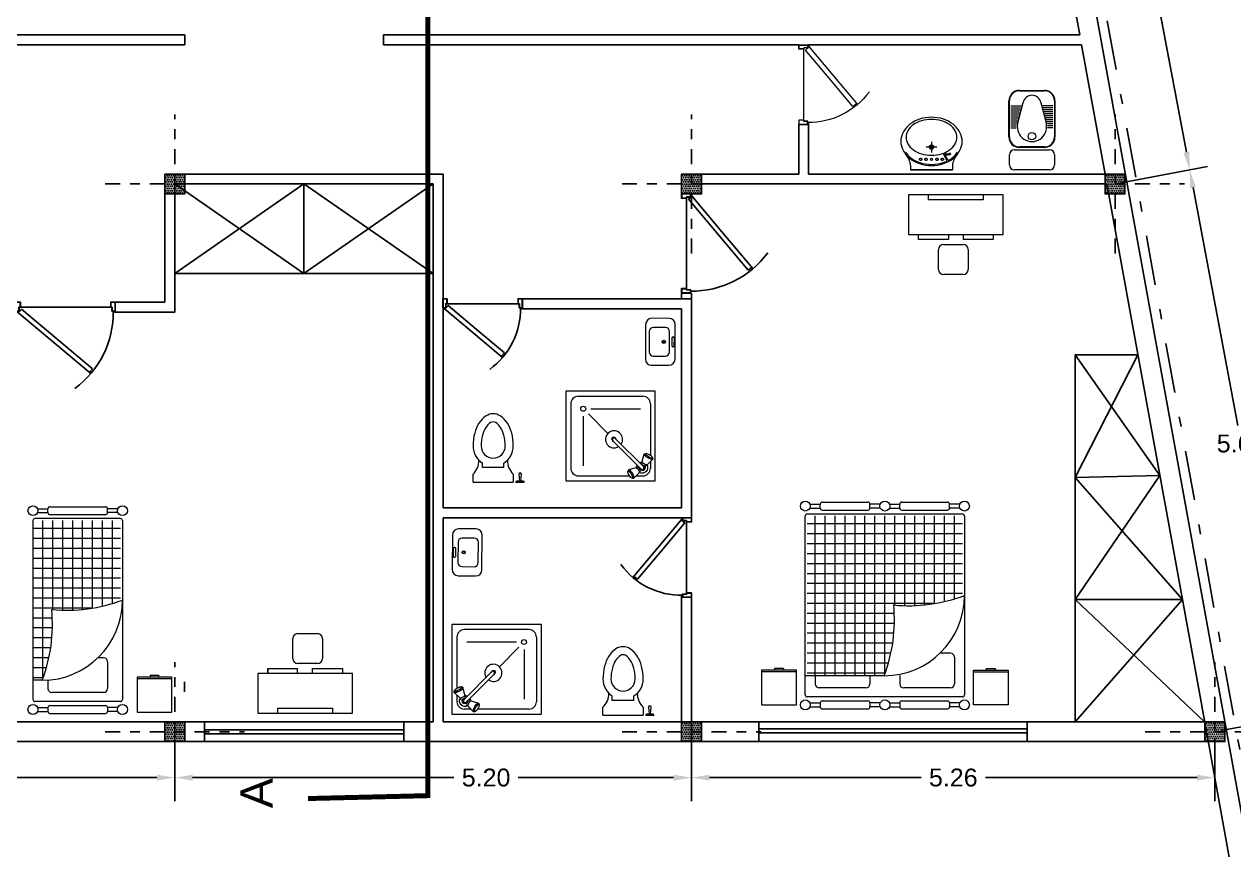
# Model space of a CAD drawing. Header units: metres. Extents: x 118 to 385, y 94 to 136.
# Drawn here: x 159.86 to 172.03, y 109.08 to 117.38 of the extents above; entities that cross this region are included whole.
import ezdxf
from ezdxf.enums import TextEntityAlignment as Align

# ---------------------------------------------------------------- set-up
doc = ezdxf.new("R2010")
doc.units = ezdxf.units.M
doc.header["$MEASUREMENT"] = 0
for name, pattern in [('ACAD_ISO02W100', [15, 12, -3]), ('ACAD_ISO10W100', [18, 12, -3, 0, -3]), ('CENTERX2', [4, 2.5, -0.5, 0.5, -0.5]), ('DASHDOT', [1, 0.5, -0.25, 0, -0.25]), ('DASHEDX2', [1.5, 1, -0.5])]:
    doc.linetypes.add(name, pattern=pattern)
doc.layers.add('13', color=13, linetype='Continuous', lineweight=9)
doc.layers.add('Mobleman', color=8, linetype='Continuous', lineweight=9)
for name, color, linetype in [('Dimention', 8, 'Continuous'), ('Engheta', 1, 'DASHDOT'), ('Sotoon', 8, 'Continuous')]:
    doc.layers.add(name, color=color, linetype=linetype)
doc.styles.add('77', font='swiss.ttf')
doc.styles.get("Standard").update_dxf_attribs({"font": 'arial.ttf'})
doc.dimstyles.get("Standard").update_dxf_attribs({"dimtxt": 0.18, "dimasz": 0.18, "dimexe": 0.18, "dimexo": 0.0625, "dimgap": 0.09, "dimtad": 0, "dimtih": 1, "dimtoh": 1, "dimdec": 4, "dimzin": 0, "dimdsep": 46, "dimtxsty": 'Standard', "dimcen": 0.09, "dimadec": 0, "dimazin": 0, "dimtfac": 1, "dimtdec": 4, "dimtofl": 0, "dimtmove": 0, "dimatfit": 3, "dimfxl": 1, "dimtolj": 1, "dimtzin": 0, "dimarcsym": 0})

# ---------------------------------------------------------------- blocks, each defined once
blk = doc.blocks.new('AX')
at = {"linetype": 'Continuous'}
h = blk.add_hatch(dxfattribs=at)
h.set_pattern_fill('DOTS', color=256, scale=0.35, style=0)
h.paths.add_polyline_path([(-0.1, 0.1), (-0.1, 0), (0, 0), (0, 0.1)])
h.paths.add_polyline_path([(0, 0.1), (0, 0), (0.1, 0), (0.1, 0.1)])
h.paths.add_polyline_path([(0, 0), (0, -0.1), (0.1, -0.1), (0.1, 0)])
h.paths.add_polyline_path([(-0.1, 0), (-0.1, -0.1), (0, -0.1), (0, 0)])
h = blk.add_hatch(color=256)
h.paths.add_polyline_path([(0.1, 0), (0, 0), (0, -0.1), (0.1, -0.1)])
h.paths.add_polyline_path([(0.1, 0.1), (0, 0.1), (0, 0), (0.1, 0)])
h.paths.add_polyline_path([(0, 0.1), (-0.1, 0.1), (-0.1, 0), (0, 0)])
h.paths.add_polyline_path([(0, 0), (-0.1, 0), (-0.1, -0.1), (0, -0.1)])
at = {"color": 0, "linetype": 'DASHDOT', "ltscale": 0.3}
for p, q in [((0, -0.7), (0, 0.7)), ((-0.7, 0), (0.7, 0))]:
    blk.add_line(p, q, dxfattribs=at)
at = {"color": 0, "linetype": 'Continuous'}
blk.add_lwpolyline([(-0.1, 0.1), (0.1, 0.1), (0.1, -0.1), (-0.1, -0.1), (-0.1, 0.1)], dxfattribs=at)
blk = doc.blocks.new('AAAA')
at = {"linetype": 'Continuous'}
h = blk.add_hatch(color=256, dxfattribs=at)
h.paths.add_polyline_path([(0.5768, 0.4647), (0.5768, 0.5314), (0.5101, 0.5314), (0.5101, 0.4647)])
h.paths.add_polyline_path([(0.6435, 0.4647), (0.6435, 0.5314), (0.5768, 0.5314), (0.5768, 0.4647)])
h.paths.add_polyline_path([(0.5768, 0.4647), (0.5768, 0.3981), (0.6435, 0.3981), (0.6435, 0.4647)])
h.paths.add_polyline_path([(0.5768, 0.4647), (0.5101, 0.4647), (0.5101, 0.3981), (0.5768, 0.3981)])
at = {"linetype": 'ACAD_ISO02W100', "xscale": 0.6666, "yscale": 0.6666, "zscale": 0.6666}
blk.add_blockref('AX', (0.5768, 0.4647), dxfattribs=at)
blk = doc.blocks.new('*D55')
at = {"layer": 'Defpoints', "color": 0, "transparency": 16777216}
for p in [(170.833, 115.775), (172.616, 110.411), (171.838, 110.265)]:
    blk.add_point(p, dxfattribs=at)
at = {"layer": 'Dimention', "color": 0, "lineweight": -2, "transparency": 16777216}
for p, q in [((170.895, 115.786), (171.762, 115.949)), ((171.618, 115.739), (172.067, 113.345)), ((172.583, 110.588), (172.135, 112.981)), ((171.9, 110.276), (172.793, 110.444))]:
    blk.add_line(p, q, dxfattribs=at)
at = {"layer": 'Dimention', "color": 0, "transparency": 16777216}
for points in [[(171.647, 115.744), (171.588, 115.733), (171.585, 115.916)], [(172.613, 110.593), (172.554, 110.582), (172.616, 110.411)]]:
    blk.add_solid(points, dxfattribs=at)
at = {"layer": 'Dimention', "color": 0, "transparency": 16777216, "insert": (172.101, 113.163), "char_height": 0.18, "attachment_point": 5}
blk.add_mtext('\\A1;5.60', dxfattribs=at)
blk = doc.blocks.new('*D56')
at = {"layer": 'Defpoints', "color": 0, "transparency": 16777216}
for p in [(169.379, 124.975), (174.792, 103.24), (173.379, 102.975)]:
    blk.add_point(p, dxfattribs=at)
at = {"layer": 'Dimention', "color": 0, "lineweight": -2, "transparency": 16777216}
for p, q in [((169.441, 124.986), (170.851, 125.251)), ((170.707, 125.041), (172.699, 114.411)), ((174.759, 103.417), (172.767, 114.047)), ((173.441, 102.986), (174.969, 103.273))]:
    blk.add_line(p, q, dxfattribs=at)
at = {"layer": 'Dimention', "color": 0, "transparency": 16777216}
for points in [[(170.736, 125.046), (170.677, 125.035), (170.674, 125.217)], [(174.788, 103.422), (174.729, 103.411), (174.792, 103.24)]]:
    blk.add_solid(points, dxfattribs=at)
at = {"layer": 'Dimention', "color": 0, "transparency": 16777216, "insert": (172.733, 114.229), "char_height": 0.18, "attachment_point": 5}
blk.add_mtext('\\A1;22.36', dxfattribs=at)
blk = doc.blocks.new('*D58')
at = {"layer": 'Defpoints', "color": 0, "transparency": 16777216}
for p in [(169.961, 120.575), (171.585, 115.916), (170.833, 115.775)]:
    blk.add_point(p, dxfattribs=at)
at = {"layer": 'Dimention', "color": 0, "lineweight": -2, "transparency": 16777216}
for p, q in [((170.022, 120.586), (170.863, 120.744)), ((170.719, 120.534), (171.101, 118.495)), ((171.552, 116.093), (171.17, 118.131)), ((170.895, 115.786), (171.762, 115.949))]:
    blk.add_line(p, q, dxfattribs=at)
at = {"layer": 'Dimention', "color": 0, "transparency": 16777216}
for points in [[(170.749, 120.54), (170.69, 120.528), (170.686, 120.711)], [(171.581, 116.098), (171.522, 116.087), (171.585, 115.916)]]:
    blk.add_solid(points, dxfattribs=at)
at = {"layer": 'Dimention', "color": 0, "transparency": 16777216, "insert": (171.136, 118.313), "char_height": 0.18, "attachment_point": 5}
blk.add_mtext('\\A1;4.88', dxfattribs=at)
blk = doc.blocks.new('door80')
at = {"color": 0, "linetype": 'Continuous'}
for p, q in [((-0.593581, 0.573519), (-0.61896, 0.543274)), ((-0.61896, 0.543274), (-0.336253, 0.306055)), ((-0.606346, 0.58423), (-0.593581, 0.573519)), ((-0.305644, 0.342533), (-0.601094, 0.590445)), ((-0.336253, 0.306055), (-0.053546, 0.068835)), ((-0.013818, 0.097661), (-0.305644, 0.342533)), ((-0.053546, 0.068835), (-0.028167, 0.099081)), ((-0.028167, 0.099081), (-0.019048, 0.091429)), ((-0.019048, 0.091429), (-0.013818, 0.097661))]:
    blk.add_line(p, q, dxfattribs=at)
at = {"color": 0}
blk.add_line((-0.757143, 0.051946), (-0.042857, 0.051946), dxfattribs=at)
at = {"color": 0, "linetype": 'Continuous'}
for points in [[(-0.757143, 0.051946), (-0.757143, 0), (-0.8, 0), (-0.8, 0.091429), (-0.769048, 0.091429), (-0.769048, 0.051946)], [(-0.759048, 0.050041), (-0.759048, 0.001905), (-0.798095, 0.001905), (-0.798095, 0.089524), (-0.770952, 0.089524), (-0.770952, 0.050041)], [(-0.042857, 0.051946), (-0.042857, 0), (0, 0), (0, 0.091429), (-0.030952, 0.091429), (-0.030952, 0.051946)], [(-0.040952, 0.050041), (-0.040952, 0.001905), (-0.001905, 0.001905), (-0.001905, 0.089524), (-0.029048, 0.089524), (-0.029048, 0.050041)]]:
    blk.add_lwpolyline(points, close=True, dxfattribs=at)
blk.add_arc((-0.030525, 0.102962), 0.750459, 125.995317, 180.880619, dxfattribs=at)
blk = doc.blocks.new('door10040')
at = {"color": 0, "linetype": 'Continuous'}
for p, q in [((0.383, 0.407), (0.754, 0.719)), ((0.77, 0.67), (0.413, 0.371)), ((0.759, 0.713), (0.744, 0.701)), ((0.745, 0.7), (0.77, 0.67)), ((0.014, 0.098), (0.383, 0.407)), ((0.413, 0.371), (0.056, 0.071)), ((0.031, 0.102), (0.019, 0.092)), ((0.056, 0.071), (0.031, 0.102))]:
    blk.add_line(p, q, dxfattribs=at)
blk.add_line((0.014, 0.098), (0.019, 0.092))
at = {"color": 0}
blk.add_line((0.046, 0.052), (0.954, 0.052), dxfattribs=at)
at = {"color": 0, "linetype": 'Continuous'}
for points in [[(0.046, 0.052), (0.046, 0), (0, 0), (0, 0.092), (0.034, 0.092), (0.034, 0.052)], [(0.044, 0.051), (0.044, 0.002), (0.002, 0.002), (0.002, 0.09), (0.032, 0.09), (0.032, 0.051)], [(0.954, 0.052), (0.954, 0), (1, 0), (1, 0.092), (0.966, 0.092), (0.966, 0.052)], [(0.956, 0.051), (0.956, 0.002), (0.998, 0.002), (0.998, 0.09), (0.968, 0.09), (0.968, 0.051)]]:
    blk.add_lwpolyline(points, close=True, dxfattribs=at)
blk.add_arc((0.029, 0.103), 0.951, 359.3821, 53.5532, dxfattribs=at)
blk = doc.blocks.new('wash')
at = {"linetype": 'ByBlock'}
for p, q in [((-0.9, 0), (-0.9, -0.9)), ((0, 0), (-0.9, 0)), ((0, -0.9), (0, 0)), ((-0.775, -0.05), (-0.258, -0.05)), ((-0.274, -0.087), (-0.272, -0.078)), ((-0.274, -0.094), (-0.274, -0.087)), ((-0.272, -0.098), (-0.274, -0.094)), ((-0.271, -0.106), (-0.274, -0.094)), ((-0.272, -0.078), (-0.268, -0.068)), ((-0.267, -0.098), (-0.272, -0.098)), ((-0.268, -0.111), (-0.271, -0.106)), ((-0.268, -0.068), (-0.262, -0.057)), ((-0.263, -0.111), (-0.268, -0.111)), ((-0.193, -0.132), (-0.268, -0.111)), ((-0.262, -0.095), (-0.267, -0.098)), ((-0.256, -0.107), (-0.263, -0.111)), ((-0.262, -0.057), (-0.256, -0.046)), ((-0.255, -0.088), (-0.262, -0.095)), ((-0.256, -0.046), (-0.249, -0.038)), ((-0.247, -0.099), (-0.256, -0.107)), ((-0.248, -0.079), (-0.255, -0.088)), ((-0.249, -0.038), (-0.242, -0.031)), ((-0.241, -0.069), (-0.248, -0.079)), ((-0.238, -0.088), (-0.247, -0.099)), ((-0.242, -0.031), (-0.236, -0.028)), ((-0.235, -0.058), (-0.241, -0.069)), ((-0.23, -0.075), (-0.238, -0.088)), ((-0.224, -0.024), (-0.236, -0.028)), ((-0.236, -0.028), (-0.232, -0.028)), ((-0.231, -0.048), (-0.235, -0.058)), ((-0.232, -0.028), (-0.229, -0.032)), ((-0.229, -0.039), (-0.231, -0.048)), ((-0.223, -0.062), (-0.23, -0.075)), ((-0.229, -0.032), (-0.229, -0.039)), ((-0.224, -0.024), (-0.218, -0.024)), ((-0.218, -0.048), (-0.223, -0.062)), ((-0.218, -0.024), (-0.216, -0.029)), ((-0.163, -0.08), (-0.218, -0.024)), ((-0.215, -0.037), (-0.218, -0.048)), ((-0.216, -0.029), (-0.215, -0.037)), ((-0.193, -0.05), (-0.125, -0.05)), ((-0.175, -0.118), (-0.18, -0.125)), ((-0.17, -0.11), (-0.175, -0.118)), ((-0.165, -0.102), (-0.17, -0.11)), ((-0.162, -0.094), (-0.165, -0.102)), ((-0.163, -0.08), (-0.161, -0.082)), ((-0.161, -0.087), (-0.162, -0.094)), ((-0.161, -0.085), (-0.157, -0.082)), ((-0.161, -0.082), (-0.161, -0.087)), ((-0.147, -0.095), (-0.161, -0.088)), ((-0.161, -0.128), (-0.153, -0.111)), ((-0.157, -0.082), (-0.14, -0.077)), ((-0.153, -0.111), (-0.136, -0.103)), ((-0.15, -0.127), (-0.146, -0.118)), ((-0.146, -0.118), (-0.135, -0.113)), ((-0.14, -0.077), (-0.123, -0.077)), ((-0.136, -0.103), (-0.118, -0.106)), ((-0.135, -0.113), (-0.122, -0.115)), ((-0.123, -0.077), (-0.106, -0.082)), ((-0.122, -0.115), (-0.114, -0.123)), ((-0.118, -0.106), (-0.105, -0.119)), ((-0.106, -0.082), (-0.092, -0.093)), ((-0.105, -0.119), (-0.102, -0.137)), ((-0.092, -0.093), (-0.082, -0.107)), ((-0.082, -0.107), (-0.076, -0.124)), ((-0.85, -0.775), (-0.85, -0.125)), ((-0.725, -0.65), (-0.725, -0.15)), ((-0.189, -0.132), (-0.193, -0.132)), ((-0.185, -0.129), (-0.189, -0.132)), ((-0.187, -0.141), (-0.187, -0.13)), ((-0.181, -0.158), (-0.187, -0.141)), ((-0.18, -0.125), (-0.185, -0.129)), ((-0.171, -0.137), (-0.185, -0.129)), ((-0.181, -0.158), (-0.181, -0.158)), ((-0.16, -0.137), (-0.161, -0.128)), ((-0.14, -0.188), (-0.157, -0.182)), ((-0.157, -0.182), (-0.157, -0.182)), ((-0.13, -0.188), (-0.14, -0.188)), ((-0.127, -0.162), (-0.136, -0.161)), ((-0.136, -0.172), (-0.128, -0.186)), ((-0.131, -0.19), (-0.129, -0.186)), ((-0.131, -0.193), (-0.131, -0.19)), ((-0.131, -0.193), (-0.11, -0.269)), ((-0.129, -0.186), (-0.124, -0.181)), ((-0.11, -0.154), (-0.127, -0.162)), ((-0.117, -0.146), (-0.126, -0.151)), ((-0.124, -0.181), (-0.117, -0.175)), ((-0.112, -0.135), (-0.117, -0.146)), ((-0.117, -0.175), (-0.109, -0.17)), ((-0.114, -0.123), (-0.112, -0.135)), ((-0.102, -0.137), (-0.11, -0.154)), ((-0.109, -0.17), (-0.101, -0.166)), ((-0.101, -0.166), (-0.093, -0.163)), ((-0.098, -0.248), (-0.088, -0.239)), ((-0.095, -0.148), (-0.087, -0.162)), ((-0.093, -0.163), (-0.087, -0.162)), ((-0.088, -0.239), (-0.075, -0.231)), ((-0.087, -0.162), (-0.082, -0.162)), ((-0.082, -0.158), (-0.084, -0.162)), ((-0.076, -0.141), (-0.082, -0.158)), ((-0.082, -0.162), (-0.079, -0.163)), ((-0.079, -0.163), (-0.023, -0.219)), ((-0.079, -0.249), (-0.068, -0.242)), ((-0.076, -0.124), (-0.076, -0.141)), ((-0.075, -0.231), (-0.061, -0.224)), ((-0.068, -0.242), (-0.057, -0.236)), ((-0.061, -0.224), (-0.048, -0.219)), ((-0.057, -0.236), (-0.047, -0.232)), ((-0.05, -0.193), (-0.05, -0.125)), ((-0.048, -0.219), (-0.036, -0.216)), ((-0.047, -0.232), (-0.038, -0.23)), ((-0.038, -0.23), (-0.031, -0.23)), ((-0.03, -0.243), (-0.037, -0.25)), ((-0.036, -0.216), (-0.028, -0.216)), ((-0.031, -0.23), (-0.027, -0.233)), ((-0.027, -0.237), (-0.03, -0.243)), ((-0.028, -0.216), (-0.023, -0.219)), ((-0.023, -0.225), (-0.027, -0.237)), ((-0.027, -0.233), (-0.027, -0.237)), ((-0.023, -0.219), (-0.023, -0.225)), ((-0.11, -0.264), (-0.106, -0.257)), ((-0.11, -0.269), (-0.11, -0.264)), ((-0.106, -0.272), (-0.11, -0.269)), ((-0.106, -0.257), (-0.098, -0.248)), ((-0.106, -0.272), (-0.093, -0.275)), ((-0.097, -0.268), (-0.094, -0.262)), ((-0.097, -0.273), (-0.097, -0.268)), ((-0.093, -0.275), (-0.097, -0.273)), ((-0.094, -0.262), (-0.087, -0.256)), ((-0.086, -0.275), (-0.093, -0.275)), ((-0.087, -0.256), (-0.079, -0.249)), ((-0.077, -0.273), (-0.086, -0.275)), ((-0.067, -0.269), (-0.077, -0.273)), ((-0.056, -0.263), (-0.067, -0.269)), ((-0.045, -0.257), (-0.056, -0.263)), ((-0.05, -0.775), (-0.05, -0.26)), ((-0.037, -0.25), (-0.045, -0.257)), ((-0.672, -0.672), (-0.477, -0.477)), ((-0.435, -0.411), (-0.439, -0.42)), ((-0.439, -0.42), (-0.437, -0.43)), ((-0.437, -0.43), (-0.429, -0.437)), ((-0.429, -0.4), (-0.435, -0.411)), ((-0.435, -0.411), (-0.432, -0.424)), ((-0.433, -0.433), (-0.425, -0.425)), ((-0.432, -0.424), (-0.423, -0.433)), ((-0.418, -0.395), (-0.429, -0.4)), ((-0.429, -0.437), (-0.419, -0.439)), ((-0.423, -0.433), (-0.411, -0.435)), ((-0.411, -0.435), (-0.419, -0.439)), ((-0.411, -0.435), (-0.4, -0.43)), ((-0.4, -0.43), (-0.394, -0.419)), ((-0.65, -0.725), (-0.15, -0.725)), ((-0.775, -0.85), (-0.125, -0.85)), ((-0.9, -0.9), (0, -0.9))]:
    blk.add_line(p, q, dxfattribs=at)
blk.add_lwpolyline([(-0.119, -0.144), (-0.115, -0.135), (-0.116, -0.125), (-0.124, -0.117), (-0.134, -0.116), (-0.143, -0.12), (-0.426, -0.403), (-0.431, -0.412), (-0.429, -0.422), (-0.421, -0.43), (-0.411, -0.432), (-0.402, -0.427)], close=True, dxfattribs=at)
blk.add_circle((-0.725, -0.725), 0.025, dxfattribs=at)
for centre, start, end in [((-0.775, -0.125), 90, 180), ((-0.125, -0.125), 360, 90), ((-0.775, -0.775), 180, 270), ((-0.125, -0.775), 270, 360)]:
    blk.add_arc(centre, 0.075, start, end, dxfattribs=at)
blk.add_arc((-0.417, -0.415), 0.086, 54.9956, 32.1914)
blk = doc.blocks.new('*D108')
at = {"layer": 'Defpoints', "color": 0, "transparency": 16777216}
for p in [(155.579, 110.565), (161.378, 109.803), (161.378, 109.803)]:
    blk.add_point(p, dxfattribs=at)
at = {"layer": 'Dimention', "color": 0, "lineweight": -2, "transparency": 16777216}
for p, q in [((155.579, 110.502), (155.579, 109.623)), ((161.378, 109.866), (161.378, 109.983)), ((155.759, 109.803), (158.155, 109.803)), ((161.198, 109.803), (158.802, 109.803))]:
    blk.add_line(p, q, dxfattribs=at)
at = {"layer": 'Dimention', "color": 0, "transparency": 16777216}
for points in [[(155.759, 109.833), (155.759, 109.773), (155.579, 109.803)], [(161.198, 109.833), (161.198, 109.773), (161.378, 109.803)]]:
    blk.add_solid(points, dxfattribs=at)
at = {"layer": 'Dimention', "color": 0, "transparency": 16777216, "insert": (158.478, 109.803), "char_height": 0.18, "attachment_point": 5}
blk.add_mtext('\\A1;5.80', dxfattribs=at)
blk = doc.blocks.new('*D109')
at = {"layer": 'Defpoints', "color": 0, "transparency": 16777216}
for p in [(161.378, 110.378), (166.575, 109.803), (166.575, 109.803)]:
    blk.add_point(p, dxfattribs=at)
at = {"layer": 'Dimention', "color": 0, "lineweight": -2, "transparency": 16777216}
for p, q in [((161.378, 110.316), (161.378, 109.623)), ((166.575, 109.866), (166.575, 109.983)), ((161.558, 109.803), (164.186, 109.803)), ((166.395, 109.803), (164.833, 109.803))]:
    blk.add_line(p, q, dxfattribs=at)
at = {"layer": 'Dimention', "color": 0, "transparency": 16777216}
for points in [[(161.558, 109.833), (161.558, 109.773), (161.378, 109.803)], [(166.395, 109.833), (166.395, 109.773), (166.575, 109.803)]]:
    blk.add_solid(points, dxfattribs=at)
at = {"layer": 'Dimention', "color": 0, "transparency": 16777216, "insert": (164.509, 109.803), "char_height": 0.18, "attachment_point": 5}
blk.add_mtext('\\A1;5.20', dxfattribs=at)
blk = doc.blocks.new('*D110')
at = {"layer": 'Defpoints', "color": 0, "transparency": 16777216}
for p in [(166.575, 110.828), (171.838, 110.265), (171.838, 109.803)]:
    blk.add_point(p, dxfattribs=at)
at = {"layer": 'Dimention', "color": 0, "lineweight": -2, "transparency": 16777216}
for p, q in [((166.575, 110.766), (166.575, 109.623)), ((171.838, 110.202), (171.838, 109.623)), ((166.755, 109.803), (168.883, 109.803)), ((171.658, 109.803), (169.531, 109.803))]:
    blk.add_line(p, q, dxfattribs=at)
at = {"layer": 'Dimention', "color": 0, "transparency": 16777216}
for points in [[(166.755, 109.833), (166.755, 109.773), (166.575, 109.803)], [(171.658, 109.833), (171.658, 109.773), (171.838, 109.803)]]:
    blk.add_solid(points, dxfattribs=at)
at = {"layer": 'Dimention', "color": 0, "transparency": 16777216, "insert": (169.207, 109.803), "char_height": 0.18, "attachment_point": 5}
blk.add_mtext('\\A1;5.26', dxfattribs=at)

msp = doc.modelspace()

# ---------------------------------------------------------------- linework, layer by layer
for p, q in [((173.28234, 102.97493), (169.28198, 124.97493)), ((170.47891, 117.27449), (169.49692, 122.67493)), ((159.78147, 117.27449), (161.47807, 117.27449)), ((161.47807, 117.17449), (161.47807, 117.27449)), ((163.47836, 117.27449), (170.47891, 117.27449)), ((163.47836, 117.27449), (163.47836, 117.17449)), ((159.78147, 117.17449), (161.47807, 117.17449)), ((163.47836, 117.17449), (166.60681, 117.17449)), ((166.60681, 117.17449), (167.65263, 117.17449)), ((167.65263, 117.13163), (167.65263, 117.17449)), ((167.74406, 117.17449), (170.49709, 117.17449)), ((170.73341, 115.87489), (170.49709, 117.17449)), ((167.65263, 115.87489), (167.65263, 116.37449)), ((167.75263, 115.87489), (167.75263, 116.39351)), ((161.478, 115.67491), (161.478, 115.87489)), ((161.478, 115.87489), (164.07549, 115.87489)), ((164.07549, 115.87489), (164.07549, 114.61796)), ((166.47549, 115.87489), (166.47549, 115.63058)), ((166.47549, 115.87489), (167.65263, 115.87489)), ((167.75263, 115.87489), (170.73341, 115.87489)), ((161.478, 115.7749), (163.97549, 115.7749)), ((163.97549, 115.7749), (163.97549, 112.21796)), ((166.67547, 115.77489), (170.73341, 115.7749)), ((171.6893, 110.61796), (170.75159, 115.7749)), ((161.27802, 115.67491), (161.478, 115.67491)), ((161.27802, 115.67491), (161.27802, 115.67491)), ((161.27802, 115.67491), (161.27802, 114.58434)), ((161.37802, 115.67491), (161.37802, 114.48434)), ((166.47549, 114.72309), (166.47549, 114.61796)), ((164.07549, 114.61796), (164.07549, 112.51796)), ((164.07549, 114.61796), (164.11644, 114.61796)), ((164.83073, 114.61796), (166.47549, 114.61796)), ((166.47549, 114.61796), (166.57549, 114.61796)), ((166.56588, 114.67684), (166.57549, 114.67684)), ((166.57549, 114.61796), (166.57549, 114.67684)), ((166.57549, 112.3751), (166.57549, 114.61796)), ((160.7333, 114.58434), (161.27802, 114.58434)), ((160.76037, 114.48434), (161.37802, 114.48434)), ((164.85457, 114.51796), (166.47549, 114.51796)), ((166.47549, 112.51796), (166.47549, 114.51796)), ((164.07549, 112.51796), (166.47549, 112.51796)), ((164.07549, 112.41796), (166.48597, 112.41796)), ((164.07549, 112.41796), (164.07549, 112.21796)), ((163.97549, 112.21796), (163.97549, 110.3649)), ((164.07549, 112.21796), (164.07549, 110.3649)), ((166.47549, 110.36489), (166.47549, 111.63698)), ((166.57549, 110.36491), (166.57549, 111.66081)), ((173.0427, 103.17493), (171.6893, 110.61796)), ((159.78147, 110.36491), (163.97549, 110.3649)), ((164.07549, 110.3649), (166.57548, 110.36489)), ((166.57548, 110.36491), (171.73483, 110.36491)), ((159.78147, 110.16491), (166.57548, 110.16491)), ((166.47549, 110.16491), (171.7712, 110.16491))]:
    msp.add_line(p, q)
at = {"color": 251, "true_color": 0x636466}
for p, q in [((161.37801, 115.7749), (162.57801, 115.7749)), ((161.37801, 114.8749), (161.37801, 115.7749)), ((161.37801, 115.7749), (162.67675, 114.8749)), ((162.67675, 115.7749), (161.37801, 114.8749)), ((162.67675, 114.8749), (162.67675, 115.7749)), ((162.67675, 115.7749), (163.97549, 114.8749)), ((163.97549, 115.7749), (162.67675, 114.8749)), ((163.97549, 114.8749), (161.37801, 114.8749)), ((170.43344, 114.05597), (170.43344, 110.36493)), ((170.43344, 114.05597), (171.06367, 114.05597)), ((171.06367, 114.05597), (170.43344, 112.82188)), ((170.43344, 114.05597), (171.28416, 112.84341)), ((170.43344, 112.82188), (171.28416, 112.84341)), ((170.43344, 111.59493), (171.28416, 112.84341)), ((170.43344, 112.82188), (171.51117, 111.59493)), ((170.43344, 110.36493), (170.43344, 111.59493)), ((170.43344, 111.59493), (171.51117, 111.59493)), ((170.43344, 110.36493), (171.51117, 111.59493)), ((170.43344, 111.59493), (171.73483, 110.36491)), ((162.31393, 110.90162), (162.31393, 110.85162)), ((161.47705, 110.76751), (161.47705, 110.66751)), ((161.67605, 110.36309), (161.67605, 110.16309)), ((163.68045, 110.36309), (163.68045, 110.16309)), ((167.25163, 110.36488), (167.25163, 110.16488)), ((169.95154, 110.36488), (169.95154, 110.16488)), ((161.67605, 110.28375), (163.68045, 110.28375)), ((161.67605, 110.28375), (161.67605, 110.24375)), ((161.67605, 110.24375), (163.68045, 110.24375)), ((163.68045, 110.28375), (163.68045, 110.24375)), ((167.25163, 110.29382), (169.95154, 110.29382)), ((167.25163, 110.25382), (169.95154, 110.25382))]:
    msp.add_line(p, q, dxfattribs=at)
at = {"layer": '13', "linetype": 'ACAD_ISO10W100', "ltscale": 0.1, "const_width": 0.05}
msp.add_lwpolyline([(162.97178, 128.22772), (163.92422, 128.22772), (163.92422, 109.62158), (162.71811, 109.5926)], dxfattribs=at)
at = {"layer": 'Engheta'}
msp.add_line((169.37747, 124.99282), (173.38109, 102.97493), dxfattribs=at)
at = {"layer": 'Mobleman'}
for p, q in [((169.87209, 116.71612), (170.12394, 116.71612)), ((169.87209, 116.71612), (170.12394, 116.71612)), ((169.87209, 116.71108), (170.12394, 116.71108)), ((169.87209, 116.71108), (170.12394, 116.71108)), ((169.76631, 116.24767), (169.76631, 116.61034)), ((169.76631, 116.24767), (169.76631, 116.61034)), ((169.77134, 116.24767), (169.77134, 116.61034)), ((169.77134, 116.24767), (169.77134, 116.61034)), ((169.78721, 116.55944), (169.88953, 116.55944)), ((169.78721, 116.55944), (169.88953, 116.55944)), ((169.78721, 116.53929), (169.88437, 116.53929)), ((169.78721, 116.53929), (169.88437, 116.53929)), ((169.85303, 116.37642), (169.90856, 116.59313)), ((169.85303, 116.37642), (169.90856, 116.59313)), ((170.08747, 116.59313), (170.143, 116.37642)), ((170.08747, 116.59313), (170.143, 116.37642)), ((170.20882, 116.55944), (170.1065, 116.55944)), ((170.20882, 116.55944), (170.1065, 116.55944)), ((170.20882, 116.53929), (170.11166, 116.53929)), ((170.20882, 116.53929), (170.11166, 116.53929)), ((170.22468, 116.61034), (170.22468, 116.24767)), ((170.22468, 116.61034), (170.22468, 116.24767)), ((170.22972, 116.61034), (170.22972, 116.24767)), ((170.22972, 116.61034), (170.22972, 116.24767)), ((169.78721, 116.51914), (169.8792, 116.51914)), ((169.78721, 116.51914), (169.8792, 116.51914)), ((169.78721, 116.49899), (169.87404, 116.49899)), ((169.78721, 116.49899), (169.87404, 116.49899)), ((169.78721, 116.47884), (169.86888, 116.47884)), ((169.78721, 116.47884), (169.86888, 116.47884)), ((169.78721, 116.45869), (169.86371, 116.45869)), ((169.78721, 116.45869), (169.86371, 116.45869)), ((169.78721, 116.43855), (169.85855, 116.43855)), ((169.78721, 116.43855), (169.85855, 116.43855)), ((169.78721, 116.4184), (169.85339, 116.4184)), ((169.78721, 116.4184), (169.85339, 116.4184)), ((170.20882, 116.51914), (170.11682, 116.51914)), ((170.20882, 116.51914), (170.11682, 116.51914)), ((170.20882, 116.49899), (170.12199, 116.49899)), ((170.20882, 116.49899), (170.12199, 116.49899)), ((170.20882, 116.47884), (170.12715, 116.47884)), ((170.20882, 116.47884), (170.12715, 116.47884)), ((170.20882, 116.45869), (170.13231, 116.45869)), ((170.20882, 116.45869), (170.13231, 116.45869)), ((170.20882, 116.43855), (170.13748, 116.43855)), ((170.20882, 116.43855), (170.13748, 116.43855)), ((170.20882, 116.4184), (170.14264, 116.4184)), ((170.20882, 116.4184), (170.14264, 116.4184)), ((169.78721, 116.39825), (169.84822, 116.39825)), ((169.78721, 116.39825), (169.84822, 116.39825)), ((169.78721, 116.3781), (169.84309, 116.3781)), ((169.78721, 116.3781), (169.84309, 116.3781)), ((169.78721, 116.35795), (169.84056, 116.35795)), ((169.78721, 116.35795), (169.84056, 116.35795)), ((169.78721, 116.3378), (169.84063, 116.3378)), ((169.78721, 116.3378), (169.84063, 116.3378)), ((170.20882, 116.39825), (170.1478, 116.39825)), ((170.20882, 116.39825), (170.1478, 116.39825)), ((170.20882, 116.3781), (170.15293, 116.3781)), ((170.20882, 116.3781), (170.15293, 116.3781)), ((170.20882, 116.3378), (170.15539, 116.3378)), ((170.20882, 116.3378), (170.15539, 116.3378)), ((170.20882, 116.35795), (170.15546, 116.35795)), ((170.20882, 116.35795), (170.15546, 116.35795)), ((169.77134, 115.96722), (169.77134, 116.06796)), ((169.77134, 115.96722), (169.77134, 116.06796)), ((169.82172, 116.11833), (170.17431, 116.11833)), ((169.82172, 116.11833), (170.17431, 116.11833)), ((170.12394, 116.14693), (169.87209, 116.14693)), ((170.12394, 116.14693), (169.87209, 116.14693)), ((170.12394, 116.14189), (169.87209, 116.14189)), ((170.12394, 116.14189), (169.87209, 116.14189)), ((170.22468, 116.06796), (170.22468, 115.96722)), ((170.22468, 116.06796), (170.22468, 115.96722)), ((170.17431, 115.91685), (169.82172, 115.91685)), ((170.17431, 115.91685), (169.82172, 115.91685)), ((168.85757, 115.21496), (168.85757, 115.26496)), ((169.15757, 115.21496), (168.85757, 115.21496)), ((169.15757, 115.26496), (169.15757, 115.21496)), ((169.30757, 115.26496), (169.30757, 115.21496)), ((169.60757, 115.21496), (169.30757, 115.21496)), ((169.60757, 115.26496), (169.60757, 115.21496)), ((169.05757, 114.91496), (169.05757, 115.11496)), ((169.10757, 115.16496), (169.30757, 115.16496)), ((169.35757, 115.11496), (169.35757, 114.91496)), ((169.30757, 114.86496), (169.10757, 114.86496)), ((160.12185, 112.52828), (160.68185, 112.52828)), ((167.76476, 112.55449), (167.86893, 112.55449)), ((167.86893, 112.51449), (167.86893, 112.55449)), ((167.88893, 112.57449), (168.34893, 112.57449)), ((168.36893, 112.51449), (168.36893, 112.55449)), ((168.47311, 112.55449), (168.36893, 112.55449)), ((168.56476, 112.55449), (168.66893, 112.55449)), ((168.66893, 112.51449), (168.66893, 112.55449)), ((168.68893, 112.57449), (169.14893, 112.57449)), ((169.16893, 112.51449), (169.16893, 112.55449)), ((169.27311, 112.55449), (169.16893, 112.55449)), ((160.83185, 112.40828), (159.97185, 112.40828)), ((159.99767, 112.50828), (160.10185, 112.50828)), ((159.99767, 112.46828), (160.10185, 112.46828)), ((160.10185, 112.46828), (160.10185, 112.50828)), ((160.12185, 112.44828), (160.68185, 112.44828)), ((160.80602, 112.50828), (160.70185, 112.50828)), ((160.70185, 112.46828), (160.70185, 112.50828)), ((160.80602, 112.46828), (160.70185, 112.46828)), ((167.71893, 110.63449), (167.71893, 112.43449)), ((169.29893, 112.45449), (167.73893, 112.45449)), ((167.76476, 112.51449), (167.86893, 112.51449)), ((167.81893, 110.82816), (167.81893, 112.43558)), ((167.88893, 112.49449), (168.34893, 112.49449)), ((167.91893, 110.82816), (167.91893, 112.43558)), ((168.01893, 110.82816), (168.01893, 112.43558)), ((168.11893, 110.82816), (168.11893, 112.43558)), ((168.21893, 110.82816), (168.21893, 112.43558)), ((168.31893, 110.82816), (168.31893, 112.43558)), ((168.47311, 112.51449), (168.36893, 112.51449)), ((168.41893, 110.82816), (168.41893, 112.43558)), ((168.51893, 110.84755), (168.51893, 112.43558)), ((168.56476, 112.51449), (168.66893, 112.51449)), ((168.61893, 111.5385), (168.61893, 112.43558)), ((168.68893, 112.49449), (169.14893, 112.49449)), ((168.71893, 111.5385), (168.71893, 112.43558)), ((168.81893, 111.53273), (168.81893, 112.43558)), ((168.91893, 111.54036), (168.91893, 112.43558)), ((169.01893, 111.55385), (169.01893, 112.43558)), ((169.11893, 111.57399), (169.11893, 112.43558)), ((169.27311, 112.51449), (169.16893, 112.51449)), ((169.21893, 111.60105), (169.21893, 112.43558)), ((169.31893, 112.43449), (169.31893, 110.63449)), ((159.95185, 112.38828), (159.95185, 110.58828)), ((160.83185, 112.30828), (159.95185, 112.30828)), ((160.05185, 110.80134), (160.05185, 112.38937)), ((160.15185, 111.4923), (160.15185, 112.38937)), ((160.25185, 111.48653), (160.25185, 112.38937)), ((160.35185, 111.48714), (160.35185, 112.38937)), ((160.45185, 111.49415), (160.45185, 112.38937)), ((160.55185, 111.50764), (160.55185, 112.38937)), ((160.65185, 111.52778), (160.65185, 112.38937)), ((160.75185, 111.55485), (160.75185, 112.38937)), ((160.85185, 112.38828), (160.85185, 110.58828)), ((169.29893, 112.35449), (167.73893, 112.35449)), ((160.83185, 112.20828), (159.95185, 112.20828)), ((169.29893, 112.25449), (167.73893, 112.25449)), ((169.29893, 112.15449), (167.73893, 112.15449)), ((160.83185, 112.10828), (159.95185, 112.10828)), ((169.29893, 112.05449), (167.73893, 112.05449)), ((160.83185, 112.00828), (159.95185, 112.00828)), ((169.29893, 111.95449), (167.73893, 111.95449)), ((160.83185, 111.90828), (159.95185, 111.90828)), ((160.83185, 111.80828), (159.95185, 111.80828)), ((169.29893, 111.85449), (167.73893, 111.85449)), ((160.83185, 111.70828), (159.95185, 111.70828)), ((169.29893, 111.75449), (167.73893, 111.75449)), ((160.83185, 111.60828), (159.95185, 111.60828)), ((169.29893, 111.65449), (167.73893, 111.65449)), ((169.02269, 111.55449), (167.73893, 111.55449)), ((160.55561, 111.50828), (159.95185, 111.50828)), ((168.61346, 111.45449), (167.73893, 111.45449)), ((160.14638, 111.40828), (159.95185, 111.40828)), ((160.14744, 111.30828), (159.95185, 111.30828)), ((168.61453, 111.35449), (167.73893, 111.35449)), ((160.14212, 111.20828), (159.95185, 111.20828)), ((162.56393, 111.00162), (162.56393, 111.20162)), ((162.61393, 111.25162), (162.81393, 111.25162)), ((162.86393, 111.20162), (162.86393, 111.00162)), ((168.6092, 111.25449), (167.73893, 111.25449)), ((160.13035, 111.10828), (159.95185, 111.10828)), ((168.59743, 111.15449), (167.73893, 111.15449)), ((160.11198, 111.00828), (159.95185, 111.00828)), ((160.66185, 111.00819), (160.60502, 111.00819)), ((160.70185, 110.96819), (160.70185, 110.69958)), ((162.81393, 110.95162), (162.61393, 110.95162)), ((168.57906, 111.05449), (167.73893, 111.05449)), ((168.55386, 110.95449), (167.73893, 110.95449)), ((169.17893, 111.0544), (169.07211, 111.0544)), ((169.21893, 111.0144), (169.21893, 110.74579)), ((160.08677, 110.90828), (159.95185, 110.90828)), ((161.12909, 110.82988), (161.12909, 110.81288)), ((161.21909, 110.82988), (161.12909, 110.82988)), ((161.21909, 110.82988), (161.21909, 110.81288)), ((162.31393, 110.90162), (162.61393, 110.90162)), ((162.61393, 110.85162), (162.61393, 110.90162)), ((162.76393, 110.85162), (162.76393, 110.90162)), ((162.76393, 110.90162), (163.06393, 110.90162)), ((163.06393, 110.90162), (163.06393, 110.85162)), ((167.27893, 110.88449), (167.27893, 110.53449)), ((167.62893, 110.88449), (167.27893, 110.88449)), ((167.62893, 110.86749), (167.27893, 110.86749)), ((167.40893, 110.90149), (167.40893, 110.88449)), ((167.49893, 110.90149), (167.40893, 110.90149)), ((167.49893, 110.90149), (167.49893, 110.88449)), ((167.62893, 110.53449), (167.62893, 110.88449)), ((168.51168, 110.82816), (167.71893, 110.82816)), ((168.52146, 110.85449), (167.73893, 110.85449)), ((167.81893, 110.82816), (167.81893, 110.74579)), ((168.36893, 110.82816), (168.36893, 110.74579)), ((168.66893, 110.8302), (168.66893, 110.74579)), ((169.40893, 110.53449), (169.40893, 110.88449)), ((169.40893, 110.88449), (169.75893, 110.88449)), ((169.40893, 110.86749), (169.75893, 110.86749)), ((169.53893, 110.90149), (169.53893, 110.88449)), ((169.53893, 110.90149), (169.62893, 110.90149)), ((169.62893, 110.90149), (169.62893, 110.88449)), ((169.75893, 110.88449), (169.75893, 110.53449)), ((160.05437, 110.80828), (159.95185, 110.80828)), ((160.04459, 110.78196), (159.95185, 110.78196)), ((160.10185, 110.78399), (160.10185, 110.69958)), ((160.99909, 110.81288), (160.99909, 110.46288)), ((161.34909, 110.81288), (160.99909, 110.81288)), ((161.34909, 110.79588), (160.99909, 110.79588)), ((161.34909, 110.46288), (161.34909, 110.81288)), ((168.32893, 110.70579), (167.85893, 110.70579)), ((169.17893, 110.70579), (168.70893, 110.70579)), ((160.66185, 110.65958), (160.14185, 110.65958)), ((169.29893, 110.61449), (167.73893, 110.61449)), ((167.88893, 110.57449), (168.34893, 110.57449)), ((168.68893, 110.57449), (169.14893, 110.57449)), ((160.83185, 110.56828), (159.97185, 110.56828)), ((159.99767, 110.50828), (160.10185, 110.50828)), ((159.99767, 110.46828), (160.10185, 110.46828)), ((160.10185, 110.50828), (160.10185, 110.46828)), ((160.12185, 110.52828), (160.68185, 110.52828)), ((160.70185, 110.50828), (160.70185, 110.46828)), ((160.80602, 110.50828), (160.70185, 110.50828)), ((160.80602, 110.46828), (160.70185, 110.46828)), ((160.99909, 110.46288), (161.34909, 110.46288)), ((167.27893, 110.53449), (167.62893, 110.53449)), ((167.76476, 110.55449), (167.86893, 110.55449)), ((167.76476, 110.51449), (167.86893, 110.51449)), ((167.86893, 110.55449), (167.86893, 110.51449)), ((167.88893, 110.49449), (168.34893, 110.49449)), ((168.36893, 110.55449), (168.36893, 110.51449)), ((168.47311, 110.55449), (168.36893, 110.55449)), ((168.47311, 110.51449), (168.36893, 110.51449)), ((168.56476, 110.55449), (168.66893, 110.55449)), ((168.56476, 110.51449), (168.66893, 110.51449)), ((168.66893, 110.55449), (168.66893, 110.51449)), ((168.68893, 110.49449), (169.14893, 110.49449)), ((169.16893, 110.55449), (169.16893, 110.51449)), ((169.27311, 110.55449), (169.16893, 110.55449)), ((169.27311, 110.51449), (169.16893, 110.51449)), ((169.75893, 110.53449), (169.40893, 110.53449)), ((160.12185, 110.44828), (160.68185, 110.44828))]:
    msp.add_line(p, q, dxfattribs=at)
at = {"layer": 'Mobleman', "linetype": 'CENTERX2'}
for p, q in [((168.98789, 116.19918), (168.98789, 116.09166)), ((169.0415, 116.14542), (168.93398, 116.14542))]:
    msp.add_line(p, q, dxfattribs=at)
at = {"layer": 'Mobleman', "linetype": 'Continuous'}
for p, q in [((169.14525, 116.00625), (169.10413, 116.0833)), ((169.15495, 116.01124), (169.12345, 116.07026)), ((168.77789, 115.96048), (168.77789, 115.91685)), ((169.19789, 115.96048), (169.19789, 115.91685)), ((168.77789, 115.91903), (169.19789, 115.91903)), ((168.77789, 115.91685), (169.19789, 115.91685)), ((166.11217, 114.36145), (166.11026, 114.01417)), ((166.34994, 114.42216), (166.17453, 114.42313)), ((166.4097, 114.01253), (166.41161, 114.3598)), ((166.14955, 114.2893), (166.14843, 114.0859)), ((166.31185, 114.33075), (166.19211, 114.3314)), ((166.35284, 114.08478), (166.35396, 114.28818)), ((166.37631, 114.22414), (166.37591, 114.15034)), ((166.38892, 114.23722), (166.38954, 114.23722)), ((166.4016, 114.1502), (166.40201, 114.224)), ((166.38899, 114.13711), (166.38837, 114.13712)), ((166.19053, 114.04334), (166.31027, 114.04268)), ((166.17194, 113.95181), (166.34734, 113.95085)), ((164.4076, 112.30414), (164.23219, 112.3051)), ((164.16984, 112.24343), (164.16792, 111.89615)), ((164.2267, 112.17117), (164.22558, 111.96777)), ((164.38901, 112.21261), (164.26927, 112.21327)), ((164.42999, 111.96665), (164.43111, 112.17005)), ((164.46737, 111.8945), (164.46928, 112.24178)), ((164.17794, 112.10575), (164.17753, 112.03195)), ((164.19055, 112.11884), (164.19116, 112.11884)), ((164.20322, 112.03181), (164.20363, 112.10561)), ((164.19061, 112.01873), (164.18999, 112.01873)), ((164.26768, 111.92521), (164.38742, 111.92455)), ((164.2296, 111.83379), (164.40501, 111.83283))]:
    msp.add_line(p, q, dxfattribs=at)
at = {"layer": 'Mobleman', "linetype": 'ByBlock'}
for p, q in [((164.47199, 112.92301), (164.47199, 112.96772)), ((164.68799, 112.92301), (164.47199, 112.92301)), ((164.68799, 112.92301), (164.68799, 112.96772)), ((164.37749, 112.77451), (164.37749, 112.85551)), ((164.37749, 112.77451), (164.78249, 112.77451)), ((164.78249, 112.85551), (164.78249, 112.77451)), ((164.80949, 112.77451), (164.81624, 112.78801)), ((164.80949, 112.77451), (164.89049, 112.77451)), ((164.81624, 112.78801), (164.88374, 112.78801)), ((164.83649, 112.85551), (164.84324, 112.78801)), ((164.85674, 112.78801), (164.86349, 112.85551)), ((164.88374, 112.78801), (164.89049, 112.77451)), ((165.77824, 110.57964), (165.77824, 110.62434)), ((165.99424, 110.57964), (165.77824, 110.57964)), ((165.99424, 110.57964), (165.99424, 110.62434)), ((165.68374, 110.43114), (165.68374, 110.51214)), ((166.08874, 110.51214), (166.08874, 110.43114)), ((166.14274, 110.51214), (166.14949, 110.44464)), ((166.16299, 110.44464), (166.16974, 110.51214)), ((165.68374, 110.43114), (166.08874, 110.43114)), ((166.11574, 110.43114), (166.12249, 110.44464)), ((166.11574, 110.43114), (166.19674, 110.43114)), ((166.12249, 110.44464), (166.18999, 110.44464)), ((166.18999, 110.44464), (166.19674, 110.43114))]:
    msp.add_line(p, q, dxfattribs=at)
at = {"layer": 'Mobleman', "linetype": 'Continuous'}
for points in [[(168.67971, 116.20321, 0.121635), (168.70188, 116.11343, 0.10526), (168.76997, 116.03158, 0.088175), (168.8669, 115.97972, 0.079002), (168.98789, 115.96048, 0.079002), (169.10888, 115.97972, 0.088175), (169.20581, 116.03158, 0.10526), (169.2739, 116.11343, 0.121635), (169.29607, 116.20321, 0.121635), (169.2739, 116.29299, 0.10526), (169.20581, 116.37484, 0.088175), (169.10888, 116.4267, 0.079002), (168.98789, 116.44594, 0.079002), (168.8669, 116.4267, 0.088175), (168.76997, 116.37484, 0.10526), (168.70188, 116.29299, 0.121635)], [(168.73153, 116.24412, 0.134042), (168.74935, 116.17883, 0.106817), (168.80661, 116.11684, 0.082468), (168.88628, 116.0786, 0.070874), (168.98789, 116.06412, 0.070874), (169.08951, 116.0786, 0.082468), (169.16917, 116.11684, 0.106817), (169.22643, 116.17883, 0.134042), (169.24425, 116.24412, 0.134042), (169.22643, 116.30941, 0.106817), (169.16917, 116.3714, 0.082468), (169.08951, 116.40964, 0.070874), (168.98789, 116.42412, 0.070874), (168.88628, 116.40964, 0.082468), (168.80661, 116.3714, 0.106817), (168.74935, 116.30941, 0.134042)]]:
    msp.add_lwpolyline(points, format="xyb", close=True, dxfattribs=at)
for points in [[(168.7256, 116.09505, 0.07708), (168.77672, 116.04015, 0.088175), (168.87029, 115.99009, 0.079002), (168.98789, 115.97139, 0.079002), (169.10549, 115.99009, 0.035427), (169.14525, 116.00625, 0.07708)], [(169.15495, 116.01124, 0.043566), (169.19906, 116.04015, 0.07708), (169.25019, 116.09505, 0.041486)]]:
    msp.add_lwpolyline(points, format="xyb", dxfattribs=at)
at = {"layer": 'Mobleman'}
for points in [[(168.75757, 115.66496), (168.75757, 115.26496), (169.70757, 115.26496), (169.70757, 115.66496)], [(163.16393, 110.45162), (163.16393, 110.85162), (162.21393, 110.85162), (162.21393, 110.45162)]]:
    msp.add_lwpolyline(points, close=True, dxfattribs=at)
for points in [[(169.50757, 115.66496), (169.50757, 115.61496), (168.95757, 115.61496), (168.95757, 115.66496)], [(162.41393, 110.45162), (162.41393, 110.50162), (162.96393, 110.50162), (162.96393, 110.45162)]]:
    msp.add_lwpolyline(points, dxfattribs=at)
for centre, radius in [((169.99801, 116.25512), 0.03776), ((169.99801, 116.25512), 0.03776), ((159.95185, 112.48828), 0.05), ((160.85185, 112.48828), 0.05), ((167.71893, 112.53449), 0.05), ((168.51893, 112.53449), 0.05), ((169.31893, 112.53449), 0.05), ((167.71893, 110.53449), 0.05), ((168.51893, 110.53449), 0.05), ((169.31893, 110.53449), 0.05), ((159.95185, 110.48828), 0.05), ((160.85185, 110.48828), 0.05)]:
    msp.add_circle(centre, radius, dxfattribs=at)
at = {"layer": 'Mobleman', "linetype": 'Continuous'}
for centre, radius in [((168.98789, 116.14542), 0.02182), ((168.98789, 116.14542), 0.01636), ((168.98789, 116.0224), 0.01145), ((166.29593, 114.18679), 0.01639), ((166.29593, 114.18679), 0.01019), ((164.28361, 112.06916), 0.01639), ((164.28361, 112.06916), 0.01019)]:
    msp.add_circle(centre, radius, dxfattribs=at)
at = {"layer": 'Mobleman', "linetype": 'DASHEDX2'}
for centre in [(168.8788, 116.0224), (168.93335, 116.0224), (169.04244, 116.0224), (169.09698, 116.0224)]:
    msp.add_circle(centre, 0.01145, dxfattribs=at)
at = {"layer": 'Mobleman'}
for centre, radius, start, end in [((169.87209, 116.61034), 0.10578, 90, 180), ((169.87209, 116.61034), 0.10578, 90, 180), ((169.87209, 116.61034), 0.10074, 90, 180), ((169.87209, 116.61034), 0.10074, 90, 180), ((169.99801, 116.57523), 0.09123, 11.316588, 168.683412), ((169.99801, 116.57523), 0.09123, 11.316588, 168.683412), ((170.12394, 116.61034), 0.10578, 0, 90), ((170.12394, 116.61034), 0.10578, 0, 90), ((170.12394, 116.61034), 0.10074, 0, 90), ((170.12394, 116.61034), 0.10074, 0, 90), ((169.99801, 116.34841), 0.14766, 169.065529, 10.934471), ((169.99801, 116.34841), 0.14766, 169.065529, 10.934471), ((169.87209, 116.24767), 0.10578, 180, 270), ((169.87209, 116.24767), 0.10578, 180, 270), ((169.87209, 116.24767), 0.10074, 180, 270), ((169.87209, 116.24767), 0.10074, 180, 270), ((170.12394, 116.24767), 0.10074, 270, 0), ((170.12394, 116.24767), 0.10578, 270, 0), ((170.12394, 116.24767), 0.10074, 270, 0), ((170.12394, 116.24767), 0.10578, 270, 0), ((169.82172, 116.06796), 0.05037, 90, 180), ((169.82172, 116.06796), 0.05037, 90, 180), ((170.17431, 116.06796), 0.05037, 0, 90), ((170.17431, 116.06796), 0.05037, 0, 90), ((169.82172, 115.96722), 0.05037, 180, 270), ((169.82172, 115.96722), 0.05037, 180, 270), ((170.17431, 115.96722), 0.05037, 270, 0), ((170.17431, 115.96722), 0.05037, 270, 0), ((169.10757, 115.11496), 0.05, 90, 180), ((169.30757, 115.11496), 0.05, 0, 90), ((169.10757, 114.91496), 0.05, 180, 270), ((169.30757, 114.91496), 0.05, 270, 0), ((160.12185, 112.50828), 0.02, 90, 180), ((160.68185, 112.50828), 0.02, 0, 90), ((167.88893, 112.55449), 0.02, 90, 180), ((168.34893, 112.55449), 0.02, 0, 90), ((168.68893, 112.55449), 0.02, 90, 180), ((169.14893, 112.55449), 0.02, 0, 90), ((159.97185, 112.38828), 0.02, 90, 180), ((160.12185, 112.46828), 0.02, 180, 270), ((160.68185, 112.46828), 0.02, 270, 0), ((160.83185, 112.38828), 0.02, 0, 90), ((167.73893, 112.43449), 0.02, 90, 180), ((167.88893, 112.51449), 0.02, 180, 270), ((168.34893, 112.51449), 0.02, 270, 0), ((168.68893, 112.51449), 0.02, 180, 270), ((169.14893, 112.51449), 0.02, 270, 0), ((169.29893, 112.43449), 0.02, 0, 90), ((160.04459, 111.58921), 0.80726, 270, 0), ((160.29218, 113.05515), 1.56914, 264.450748, 290.895906), ((168.51168, 111.63542), 0.80726, 270, 0), ((168.75927, 113.10136), 1.56914, 264.450748, 290.895906), ((158.57865, 111.34162), 1.56914, 339.104094, 5.549252), ((167.04574, 111.38783), 1.56914, 339.104094, 5.549252), ((162.61393, 111.20162), 0.05, 90, 180), ((162.81393, 111.20162), 0.05, 0, 90), ((160.66185, 110.96819), 0.04, 0, 90), ((162.61393, 111.00162), 0.05, 180, 270), ((162.81393, 111.00162), 0.05, 270, 0), ((169.17893, 111.0144), 0.04, 0, 90), ((160.14185, 110.69958), 0.04, 180, 270), ((160.66185, 110.69958), 0.04, 270, 0), ((167.85893, 110.74579), 0.04, 180, 270), ((168.32893, 110.74579), 0.04, 270, 0), ((168.70893, 110.74579), 0.04, 180, 270), ((169.17893, 110.74579), 0.04, 270, 0), ((159.97185, 110.58828), 0.02, 180, 270), ((160.83185, 110.58828), 0.02, 270, 0), ((167.73893, 110.63449), 0.02, 180, 270), ((167.88893, 110.55449), 0.02, 90, 180), ((168.34893, 110.55449), 0.02, 0, 90), ((168.68893, 110.55449), 0.02, 90, 180), ((169.14893, 110.55449), 0.02, 0, 90), ((169.29893, 110.63449), 0.02, 270, 0), ((160.12185, 110.50828), 0.02, 90, 180), ((160.12185, 110.46828), 0.02, 180, 270), ((160.68185, 110.50828), 0.02, 0, 90), ((160.68185, 110.46828), 0.02, 270, 0), ((167.88893, 110.51449), 0.02, 180, 270), ((168.34893, 110.51449), 0.02, 270, 0), ((168.68893, 110.51449), 0.02, 180, 270), ((169.14893, 110.51449), 0.02, 270, 0)]:
    msp.add_arc(centre, radius, start, end, dxfattribs=at)
at = {"layer": 'Mobleman', "linetype": 'Continuous'}
for centre, radius, start, end in [((168.56648, 115.93436), 0.21302, 7.04431, 39.1747), ((169.14732, 116.13461), 0.05772, 235.245508, 303.477381), ((169.14732, 116.13461), 0.06863, 249.642964, 303.477381), ((169.4093, 115.93436), 0.21302, 140.8253, 172.95569), ((166.17419, 114.36111), 0.06202, 89.684605, 179.684605), ((166.34959, 114.36014), 0.06202, 359.684605, 89.684605), ((166.19188, 114.28907), 0.04234, 89.684605, 179.684605), ((166.31162, 114.28841), 0.04234, 359.684605, 89.684605), ((166.38947, 114.22407), 0.01316, 89.684605, 179.684605), ((166.38885, 114.22407), 0.01316, 359.684605, 89.684605), ((166.38906, 114.15027), 0.01316, 179.684605, 269.684605), ((166.38844, 114.15027), 0.01316, 269.684605, 359.684605), ((166.17228, 114.01383), 0.06202, 179.684605, 269.684605), ((166.19076, 114.08567), 0.04234, 179.684605, 269.684605), ((166.3105, 114.08501), 0.04234, 269.684605, 359.684605), ((166.34768, 114.01287), 0.06202, 269.684605, 359.684605), ((164.23185, 112.24308), 0.06202, 89.684605, 179.684605), ((164.40726, 112.24212), 0.06202, 359.684605, 89.684605), ((164.26904, 112.17094), 0.04234, 89.684605, 179.684605), ((164.38877, 112.17028), 0.04234, 359.684605, 89.684605), ((164.19109, 112.10568), 0.01316, 89.684605, 179.684605), ((164.19047, 112.10568), 0.01316, 359.684605, 89.684605), ((164.19069, 112.03188), 0.01316, 179.684605, 269.684605), ((164.19007, 112.03188), 0.01316, 269.684605, 359.684605), ((164.26792, 111.96754), 0.04234, 179.684605, 269.684605), ((164.38766, 111.96688), 0.04234, 269.684605, 359.684605), ((164.22994, 111.89581), 0.06202, 179.684605, 269.684605), ((164.40535, 111.89484), 0.06202, 269.684605, 359.684605)]:
    msp.add_arc(centre, radius, start, end, dxfattribs=at)
at = {"layer": 'Mobleman', "linetype": 'ByBlock'}
for centre, radius, start, end in [((164.64141, 113.24024), 0.24128, 123.534125, 147.994585), ((164.64141, 113.24024), 0.16028, 123.534129, 147.99459), ((164.57999, 113.3329), 0.13011, 90.000047, 123.534068), ((164.57999, 113.3329), 0.04911, 90.000021, 123.534042), ((164.57999, 113.3329), 0.13011, 56.465932, 89.999953), ((164.57999, 113.3329), 0.04911, 56.465958, 89.999979), ((164.51858, 113.24024), 0.16028, 32.00541, 56.465871), ((164.51858, 113.24024), 0.24128, 32.005415, 56.465875), ((164.89412, 113.13901), 0.51662, 165.48575, 179.999962), ((164.7392, 113.17912), 0.3566, 147.994607, 165.485742), ((164.7392, 113.17912), 0.2756, 147.994604, 165.485739), ((164.42079, 113.17912), 0.2756, 14.514261, 32.005396), ((164.42079, 113.17912), 0.3566, 14.514258, 32.005393), ((164.26587, 113.13901), 0.51662, 0.000038, 14.51425), ((164.57999, 113.13901), 0.2025, 180, 237.769047), ((164.89412, 113.13901), 0.43562, 165.485757, 179.999969), ((164.57999, 113.13901), 0.1215, 180, 0), ((164.26587, 113.13901), 0.43562, 0.000031, 14.514243), ((164.57999, 113.13901), 0.2025, 302.230953, 0), ((164.25374, 112.99051), 0.18314, 312.510447, 1.662159), ((164.90624, 112.99051), 0.18314, 178.337841, 227.489553), ((164.84999, 112.85551), 0.0135, 0, 180), ((165.94765, 110.89687), 0.24128, 123.534125, 147.994585), ((165.88624, 110.98953), 0.13011, 90.000047, 123.534068), ((165.88624, 110.98953), 0.13011, 56.465932, 89.999953), ((165.82482, 110.89687), 0.24128, 32.005415, 56.465875), ((166.04545, 110.83575), 0.3566, 147.994607, 165.485742), ((166.04545, 110.83575), 0.2756, 147.994604, 165.485739), ((165.94765, 110.89687), 0.16028, 123.534129, 147.99459), ((165.88624, 110.98953), 0.04911, 90.000021, 123.534042), ((165.88624, 110.98953), 0.04911, 56.465958, 89.999979), ((165.82482, 110.89687), 0.16028, 32.00541, 56.465871), ((165.72703, 110.83575), 0.2756, 14.514261, 32.005396), ((165.72703, 110.83575), 0.3566, 14.514258, 32.005393), ((166.20036, 110.79564), 0.51662, 165.48575, 179.999962), ((166.20036, 110.79564), 0.43562, 165.485757, 179.999969), ((165.57211, 110.79564), 0.43562, 0.000031, 14.514243), ((165.57211, 110.79564), 0.51662, 0.000038, 14.51425), ((165.88624, 110.79564), 0.2025, 180, 237.769047), ((165.88624, 110.79564), 0.1215, 180, 0), ((165.88624, 110.79564), 0.2025, 302.230953, 0), ((165.55999, 110.64714), 0.18314, 312.510447, 1.662159), ((166.21249, 110.64714), 0.18314, 178.337841, 227.489553), ((166.15624, 110.51214), 0.0135, 0, 180)]:
    msp.add_arc(centre, radius, start, end, dxfattribs=at)

# ---------------------------------------------------------------- block references
at = {"color": 251, "true_color": 0x636466}
for name, p, rotation in [('door10040', (166.47357, 115.67684), 270), ('door80', (164.07359, 114.61986), 180), ('door80', (166.57549, 112.41796), 90)]:
    msp.add_blockref(name, p, dxfattribs=dict(at, rotation=rotation))
at = {"color": 251, "true_color": 0x636466, "xscale": -1, "rotation": 180}
msp.add_blockref('door10040', (159.77955, 114.58627), dxfattribs=at)
at = {"layer": 'Mobleman', "xscale": -1, "rotation": 270}
msp.add_blockref('door80', (167.65263, 117.17449), dxfattribs=at)
at = {"layer": 'Mobleman'}
for p, rotation in [((166.21052, 112.7888), 270), ((164.16525, 110.44191), 180)]:
    msp.add_blockref('wash', p, dxfattribs=dict(at, rotation=rotation))
at = {"layer": 'Sotoon', "linetype": 'Continuous', "xscale": 1.5, "yscale": 1.5, "zscale": 1.5}
for p in [(160.5128, 115.07782), (165.71028, 115.07782), (169.96819, 115.07782), (160.5128, 109.56782), (165.71028, 109.56782), (170.97292, 109.56784)]:
    msp.add_blockref('AAAA', p, dxfattribs=at)

# ---------------------------------------------------------------- texts
at = {"layer": '13', "style": '77'}
msp.add_text('A', height=0.32389, rotation=90, dxfattribs=at).set_placement((162.19936, 109.64683), align=Align.MIDDLE_CENTER)

# ---------------------------------------------------------------- dimensions: what is measured, and where the dimension line sits
at = {"layer": 'Dimention'}
for base, p1, p2, picture, middle in [((174.7921, 103.23964), (169.37946, 124.97493), (173.37946, 102.97493), '*D56', (172.73287, 114.22855)), ((171.5848, 115.91571), (169.96058, 120.57496), (170.8334, 115.7749), '*D58', (171.13551, 118.31333)), ((172.61638, 110.41076), (170.8334, 115.7749), (171.83812, 110.26492), '*D55', (172.10059, 113.16324))]:
    dim = msp.add_linear_dim(base=base, p1=p1, p2=p2, angle=280.613638, dimstyle='Standard', override={"dimdec": 2}, dxfattribs=at)
    dim.commit()
    dim.dimension.update_dxf_attribs({"geometry": picture, "text_midpoint": middle})
for base, p1, p2, picture, middle in [((171.83812, 109.80345), (166.57548, 110.82827), (171.83812, 110.26492), '*D110', (169.2068, 109.80345)), ((161.37801, 109.80345), (155.5789, 110.56497), (161.37801, 109.80345), '*D108', (158.47845, 109.80345))]:
    dim = msp.add_linear_dim(base=base, p1=p1, p2=p2, dimstyle='Standard', override={"dimdec": 2}, dxfattribs=at)
    dim.commit()
    dim.dimension.update_dxf_attribs({"geometry": picture, "text_midpoint": middle})
dim = msp.add_linear_dim(base=(166.57548, 109.80345), p1=(161.37801, 110.37815), p2=(166.57548, 109.80345), dimstyle='Standard', override={"dimdec": 2}, dxfattribs=at)
dim.commit()
dim.dimension.update_dxf_attribs({"geometry": '*D109', "text_midpoint": (164.50933, 109.80345), "dimtype": 160})

doc.saveas('drawing.dxf')
